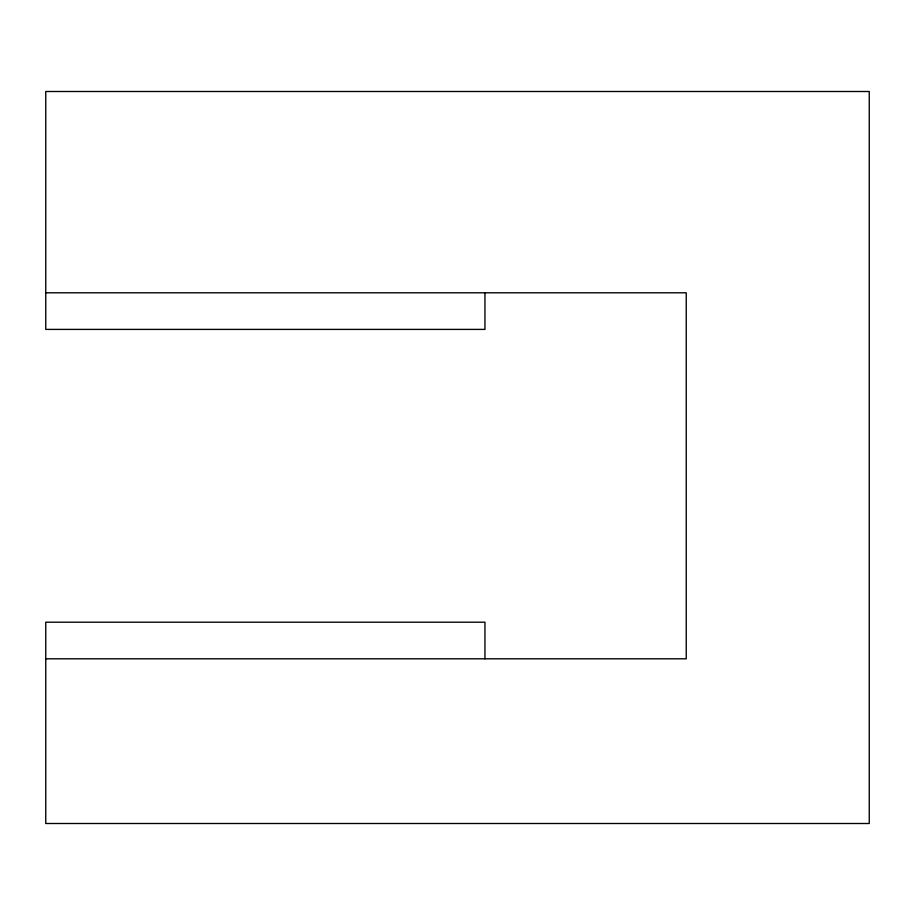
<?xml version="1.0" encoding="UTF-8"?>
<svg xmlns="http://www.w3.org/2000/svg" width="915" height="915" viewBox="0 0 915 915"><rect width="100%" height="100%" fill="white"/><g stroke="black" fill="none" stroke-linecap="round" stroke-linejoin="round"><path stroke-width="1.37" d="M45.75 292.8L686.25 292.8L686.25 658.8L45.75 658.8M484.95 292.8L484.95 329.4L45.75 329.4L45.75 91.5L869.25 91.5L869.25 823.5L45.75 823.5L45.75 622.2L484.95 622.2L484.95 658.8"/></g></svg>
